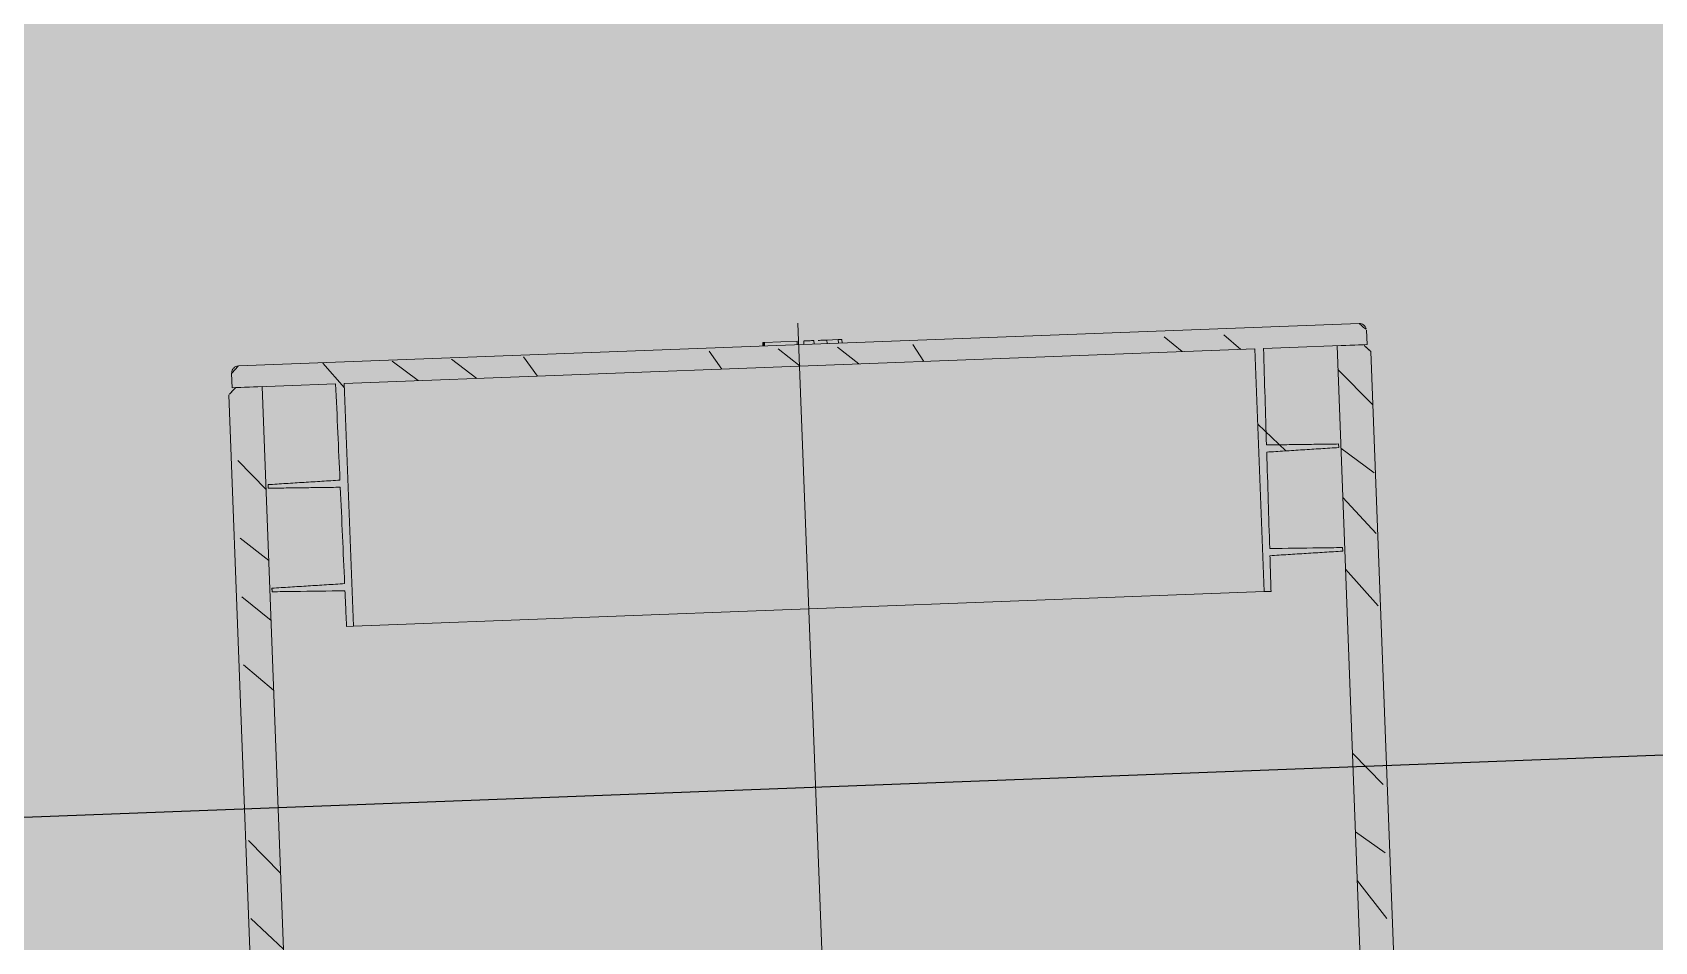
# Model space of a CAD drawing. Header units: metres. Extents: x 1956498 to 1957612, y 2277909 to 2278547.
# Drawn here: x 1956878.5679 to 1956878.795, y 2278037.3041 to 2278037.4313 of the extents above; entities that cross this region are included whole.
import ezdxf
from ezdxf.enums import TextEntityAlignment as Align

# ---------------------------------------------------------------- set-up
doc = ezdxf.new("R2010")
doc.units = ezdxf.units.M
doc.linetypes.add('CENTERX2', pattern=[4, 2.5, -0.5, 0.5, -0.5])
for name, color, linetype in [('UBS-100-Clôture', 30, 'LIMITE1'), ('UBS-100-Postes', 8, 'Continuous'), ('UBS_400_DETAIL POSTE HTA TOOLKIT UBS', 7, 'Continuous')]:
    doc.layers.add(name, color=color, linetype=linetype)
doc.styles.get("Standard").update_dxf_attribs({"font": 'verdana.ttf'})
doc.linetypes.add('LIMITE1', pattern='A,6.35,-2.54,[133,ltypeshp.shx,S=2.54,R=0,X=-2.54,Y=0],-2.54,25.4', length=36.83)
pattern_1 = [(45, (-293.6272208606915, -200.974965127989), (-13.47038418160373, 13.47038418160373), []), (45, (-289.1370908606914, -200.974965127989), (-13.47038418160373, 13.47038418160373), []), (45, (-284.6469608606913, -200.974965127989), (-13.47038418160373, 13.47038418160373), []), (45, (-280.1568208606914, -200.974965127989), (-13.47038418160373, 13.47038418160373), [])]

# ---------------------------------------------------------------- blocks, each defined once
blk = doc.blocks.new('PdL')
at = {"true_color": 0xb0c4d8, "transparency": 33554687}
blk.add_hatch(color=9, dxfattribs=at).paths.add_polyline_path([(0.09904227871447802, 2.324539795983583), (5.098256056429818, 2.322635899297893), (5.096431930316612, -0.2599879968911409), (0.09721815306693316, -0.25808409973979)])
at = {"color": 7, "transparency": 33554687}
blk.add_attdef('NUMERO', text='', height=1, dxfattribs=at).set_placement((3.833385661244392, 0.9777989531867206), align=Align.MIDDLE_LEFT)
blk = doc.blocks.new('HSI 150 coupe')
at = {"linetype": 'Continuous', "lineweight": 0}
h = blk.add_hatch(dxfattribs=at)
h.set_pattern_fill('ANSI34', color=1, style=0)
h.set_pattern_definition(pattern_1)
edge = h.paths.add_edge_path(flags=0)
edge.add_spline(control_points=[(-64.25218155076436, 37.49999759622006), (-64.29384821784697, 35.81762258648087), (-64.3355148845767, 34.1352475767344), (-64.37718155076436, 32.45287256697338)], knot_values=[0.0900279279243932, 0.0900279279243932, 0.0900279279243932, 0.0900279279243932, 0.1001252733300785, 0.1001252733300785, 0.1001252733300785, 0.1001252733300785], weights=[1, 1, 1, 1], degree=3, periodic=0)
edge.add_spline(control_points=[(-64.37718155076436, 32.45287256697338), (-65.48332926544572, 32.46059506095116), (-66.58947698012707, 32.46831755492531), (-67.69562469480843, 32.47604004890309), (-68.83947698012707, 32.48402577473826), (-69.98332926544572, 32.49201150057343), (-71.12718155076436, 32.4999972264086)], knot_values=[0.1223665158113449, 0.1223665158113449, 0.1223665158113449, 0.1223665158113449, 0.1290035638396388, 0.1290035638396388, 0.1290035638396388, 0.1358668448048957, 0.1358668448048957, 0.1358668448048957, 0.1358668448048957], weights=[1, 1, 1, 1, 1, 1, 1], degree=3, periodic=0)
edge.add_line((-71.12718155076436, 32.4999972264086), (-71.12718155076436, 39.7499977322841))
edge.add_line((-71.12718155076436, 39.7499977322841), (-72.12718155076436, 39.7499977322841))
edge.add_spline(control_points=[(-72.12718155076436, 39.7499977322841), (-72.16235762585711, 39.7499977322841), (-72.19772791992546, 39.74624420918553), (-72.23212053887437, 39.73886152532941), (-72.2868360286484, 39.7271163551377), (-72.34027825783778, 39.70576250152226), (-72.38802165189736, 39.6765682868936), (-72.4357650485963, 39.64737407064968), (-72.47912643154086, 39.60953427992354), (-72.5145150256958, 39.56618244496713), (-72.54990362114404, 39.52283060842819), (-72.57829548852169, 39.47277102997396), (-72.59733948516987, 39.42014916559492), (-72.61638348184533, 39.36752730113949), (-72.62660486477398, 39.31089177469767), (-72.62715719698099, 39.25493259888754), (-72.62717342508404, 39.25328845930562), (-72.62718154320646, 39.25164421967202), (-72.6271815507589, 39.25000000000364)], knot_values=[0.003723588086047679, 0.003723588086047679, 0.003723588086047679, 0.003723588086047679, 0.003936076256020295, 0.003936076256020295, 0.003936076256020295, 0.004274796471578494, 0.004274796471578494, 0.004274796471578494, 0.004613516706071012, 0.004613516706071012, 0.004613516706071012, 0.004952236952925218, 0.004952236952925218, 0.004952236952925218, 0.005126506489801235, 0.005126506489801235, 0.005126506489801235, 0.005300776026677253, 0.005300776026677253, 0.005300776026677253, 0.005300776026677253], weights=[1, 1, 1, 1, 1, 1, 1, 1, 1, 1, 1, 1, 1, 1, 1, 1, 1, 1, 1], degree=3, periodic=0)
edge.add_line((-72.62718155076436, 39.25), (-72.62718155076436, -39.24999770339491))
edge.add_spline(control_points=[(-72.62718155076436, -39.24999770339127), (-72.62718155076436, -39.26143308001338), (-72.62678878545375, -39.27287517989316), (-72.62600464035677, -39.28428363968851), (-72.62216722856283, -39.340113814902), (-72.60863773528035, -39.39605138792831), (-72.58653654342015, -39.44746414424299), (-72.56443535152903, -39.49887690063042), (-72.53315288283193, -39.54718286756543), (-72.49527965182097, -39.5883818065704), (-72.47157540825174, -39.61416755705795), (-72.44500190633698, -39.63757612775953), (-72.41643213081807, -39.65783850714433), (-72.37078504806777, -39.69021252799575), (-72.31891904197619, -39.71515197119152), (-72.26512915863532, -39.73059159035256), (-72.22049611062175, -39.74340287048108), (-72.17361685924334, -39.74999773228046), (-72.12718155076436, -39.74999773228046)], knot_values=[0.005561086498802727, 0.005561086498802727, 0.005561086498802727, 0.005561086498802727, 0.005629677407407451, 0.005629677407407451, 0.005629677407407451, 0.005968397641415466, 0.005968397641415466, 0.005968397641415466, 0.006307117876181912, 0.006307117876181912, 0.006307117876181912, 0.006517271770486718, 0.006517271770486718, 0.006517271770486718, 0.006855991960625633, 0.006855991960625633, 0.006855991960625633, 0.007136933098905125, 0.007136933098905125, 0.007136933098905125, 0.007136933098905125], weights=[1, 1, 1, 1, 1, 1, 1, 1, 1, 1, 1, 1, 1, 1, 1, 1, 1, 1, 1], degree=3, periodic=0)
edge.add_line((-72.12718155076436, -39.74999773228046), (-71.12718155076436, -39.75))
edge.add_line((-71.12718155076436, -39.75), (-71.12718155076436, -32.49999722640496))
edge.add_spline(control_points=[(-71.12718155076436, -32.49999722640496), (-69.98332926544572, -32.49201150056979), (-68.83947698012707, -32.48402577473462), (-67.69562469480843, -32.47604004889945), (-66.58947698012707, -32.46831755492531), (-65.48332926544572, -32.46059506094753), (-64.37718155076436, -32.45287256696975)], knot_values=[0.1221402828743818, 0.1221402828743818, 0.1221402828743818, 0.1221402828743818, 0.1290035638396388, 0.1290035638396388, 0.1290035638396388, 0.1356406118679325, 0.1356406118679325, 0.1356406118679325, 0.1356406118679325], weights=[1, 1, 1, 1, 1, 1, 1], degree=3, periodic=0)
edge.add_spline(control_points=[(-64.37718155076436, -32.45287256696975), (-64.3355148845767, -34.13524757673076), (-64.29384821784697, -35.81762258647723), (-64.25218155076436, -37.49999759621642)], knot_values=[0.2299765855133579, 0.2299765855133579, 0.2299765855133579, 0.2299765855133579, 0.2400739385146062, 0.2400739385146062, 0.2400739385146062, 0.2400739385146062], weights=[1, 1, 1, 1], degree=3, periodic=0)
edge.add_line((-64.25218155076436, -37.49999759621642), (-64.00218155076436, -37.49999759621642))
edge.add_spline(control_points=[(-64.00218155076436, -37.49999759621642), (-63.96051488368175, -35.81645901464071), (-63.91884821695021, -34.1329204330541), (-63.87718155076436, -32.44938185145656)], knot_values=[0.09002788979472871, 0.09002788979472871, 0.09002788979472871, 0.09002788979472871, 0.1001322144927588, 0.1001322144927588, 0.1001322144927588, 0.1001322144927588], weights=[1, 1, 1, 1], degree=3, periodic=0)
edge.add_spline(control_points=[(-63.87718155076436, -32.44938185145656), (-62.7333587113244, -32.4413963311963), (-61.58953587188262, -32.4334108109324), (-60.44571303244265, -32.4254252906685), (-59.33953587188262, -32.41770259111581), (-58.2333587113244, -32.40997989156313), (-57.12718155076436, -32.40225719201044)], knot_values=[0.1219394041584133, 0.1219394041584133, 0.1219394041584133, 0.1219394041584133, 0.1288025084440973, 0.1288025084440973, 0.1288025084440973, 0.1354397331519642, 0.1354397331519642, 0.1354397331519642, 0.1354397331519642], weights=[1, 1, 1, 1, 1, 1, 1], degree=3, periodic=0)
edge.add_spline(control_points=[(-57.12718155076436, -32.40225719201044), (-57.0855198066165, -34.1013032634728), (-57.04385806191567, -35.80034933492425), (-57.00219631686195, -37.49939540636478)], knot_values=[0.0827501514566177, 0.0827501514566177, 0.0827501514566177, 0.0827501514566177, 0.09294750717699131, 0.09294750717699131, 0.09294750717699131, 0.09294750717699131], weights=[1, 1, 1, 1], degree=3, periodic=0)
edge.add_line((-57.00219631686195, -37.49939540636478), (-56.75216679477126, -37.49939540636478))
edge.add_spline(control_points=[(-56.75216679477126, -37.49939540636478), (-56.73960685209386, -36.98682604796704), (-56.7270469094492, -36.47425668956566), (-56.71448696684274, -35.96168733116428), (-56.68538516126137, -34.77404704628134), (-56.65628335587644, -33.58640676139112), (-56.62718155076436, -32.39876647649726)], knot_values=[0.03487750862290252, 0.03487750862290252, 0.03487750862290252, 0.03487750862290252, 0.03795384793706451, 0.03795384793706451, 0.03795384793706451, 0.04508182864756492, 0.04508182864756492, 0.04508182864756492, 0.04508182864756492], weights=[1, 1, 1, 1, 1, 1, 1], degree=3, periodic=0)
edge.add_spline(control_points=[(-56.62718155076436, -32.39876647649726), (-56.1916869677807, -32.3957261011019), (-55.75619238479521, -32.39268572570654), (-55.32069780181155, -32.38964535031118), (-54.92285905146309, -32.38686786651306), (-54.52502030111282, -32.38409038271857), (-54.12718155076436, -32.38131289892044)], knot_values=[0.126047349748515, 0.126047349748515, 0.126047349748515, 0.126047349748515, 0.1286603809241582, 0.1286603809241582, 0.1286603809241582, 0.1310474715979784, 0.1310474715979784, 0.1310474715979784, 0.1310474715979784], weights=[1, 1, 1, 1, 1, 1, 1], degree=3, periodic=0)
edge.add_line((-54.12718155076436, -32.38131289892044), (-54.12718155076436, -31.8999971742378))
edge.add_line((-54.12718155076436, -31.8999971742378), (-71.12718155076436, -31.8999971742378))
edge.add_line((-71.12718155076436, -31.8999971742378), (-71.12718155076436, 31.90000000000146))
edge.add_line((-71.12718155076436, 31.90000000000146), (-54.12718155076436, 31.8999971742378))
edge.add_line((-54.12718155076436, 31.8999971742378), (-54.12718155076436, 32.38131568268))
edge.add_spline(control_points=[(-54.12718157019845, 32.38131289905868), (-54.52502031406948, 32.38409038280952), (-54.92285905794051, 32.38686786656035), (-55.32069780181155, 32.38964535031482), (-55.75619238479521, 32.39268572571018), (-56.1916869677807, 32.3957261011019), (-56.62718155076436, 32.39876647649726)], knot_values=[0.1262732902892062, 0.1262732902892062, 0.1262732902892062, 0.1262732902892062, 0.1286603809241581, 0.1286603809241581, 0.1286603809241581, 0.1312734120998013, 0.1312734120998013, 0.1312734120998013, 0.1312734120998013], weights=[1, 1, 1, 1, 1, 1, 1], degree=3, periodic=0)
edge.add_spline(control_points=[(-56.62718155076436, 32.39876647649726), (-56.66884270584887, 34.09895194275668), (-56.71050386148636, 35.79913740900156), (-56.75216501747673, 37.49932287523916)], knot_values=[0.0827978926335961, 0.0827978926335961, 0.0827978926335961, 0.0827978926335961, 0.09300208253512987, 0.09300208253512987, 0.09300208253512987, 0.09300208253512987], weights=[1, 1, 1, 1], degree=3, periodic=0)
edge.add_line((-56.75216501747673, 37.49932287523916), (-57.00219809537339, 37.49932287523916))
edge.add_spline(control_points=[(-57.00219809537339, 37.49932287523916), (-57.01566107754661, 36.95027657533865), (-57.02912405967982, 36.40123027544178), (-57.04258704177118, 35.85218397553763), (-57.07078521164658, 34.70220838103705), (-57.0989833813328, 33.5522327865292), (-57.12718155076436, 32.40225719201408)], knot_values=[0.03485713607570014, 0.03485713607570014, 0.03485713607570014, 0.03485713607570014, 0.03815240409022992, 0.03815240409022992, 0.03815240409022992, 0.04505433165943532, 0.04505433165943532, 0.04505433165943532, 0.04505433165943532], weights=[1, 1, 1, 1, 1, 1, 1], degree=3, periodic=0)
edge.add_spline(control_points=[(-57.12718155076436, 32.40225719201408), (-58.2333587113244, 32.40997989156676), (-59.33953587188262, 32.41770259111945), (-60.44571303244265, 32.42542529067214), (-61.58953587188262, 32.43341081093604), (-62.7333587113244, 32.4413963311963), (-63.87718155076436, 32.4493818514602)], knot_values=[0.1221652837362304, 0.1221652837362304, 0.1221652837362304, 0.1221652837362304, 0.1288025084440973, 0.1288025084440973, 0.1288025084440973, 0.1356656127297813, 0.1356656127297813, 0.1356656127297813, 0.1356656127297813], weights=[1, 1, 1, 1, 1, 1, 1], degree=3, periodic=0)
edge.add_spline(control_points=[(-63.87718155076436, 32.4493818514602), (-63.91884821695021, 34.13292043305773), (-63.96051488368175, 35.81645901464435), (-64.00218155076436, 37.49999759622006)], knot_values=[0.2299695044474798, 0.2299695044474798, 0.2299695044474798, 0.2299695044474798, 0.2400738367253316, 0.2400738367253316, 0.2400738367253316, 0.2400738367253316], weights=[1, 1, 1, 1], degree=3, periodic=0)
edge.add_line((-64.00218155076436, 37.49999759622006), (-64.25218155076436, 37.49999759622006))
h = blk.add_hatch(dxfattribs=at)
h.set_pattern_fill('ANSI34', color=1, style=0)
h.set_pattern_definition(pattern_1)
edge = h.paths.add_edge_path(flags=0)
edge.add_line((-71.12718155079165, 39.49999771792864), (-71.12718155079165, 37.64999760579667))
edge.add_line((-71.12718155079165, 37.64999760579667), (-18.12718155079165, 37.64999760579667))
edge.add_line((-18.12718155079165, 37.64999760579667), (-18.12718155079165, 39.49999771792864))
edge.add_spline(control_points=[(-18.12718155079165, 39.49999771792864), (-18.29384821739768, 39.6666643941644), (-18.46051488406556, 39.83333107033832), (-18.62718155079165, 39.99999774645403)], knot_values=[0.3611955240800828, 0.3611955240800828, 0.3611955240800828, 0.3611955240800828, 0.3626173388532861, 0.3626173388532861, 0.3626173388532861, 0.3626173388532861], weights=[1, 1, 1, 1], degree=3, periodic=0)
edge.add_line((-18.62718155079165, 39.99999774645403), (-70.62718155079165, 39.99999774645403))
edge.add_spline(control_points=[(-70.62718155079165, 39.99999774645403), (-70.79384821751773, 39.83333107033832), (-70.96051488418561, 39.6666643941644), (-71.12718155079165, 39.49999771792864)], knot_values=[0.1357674410906746, 0.1357674410906746, 0.1357674410906746, 0.1357674410906746, 0.1371816546933893, 0.1371816546933893, 0.1371816546933893, 0.1371816546933893], weights=[1, 1, 1, 1], degree=3, periodic=0)
h = blk.add_hatch(dxfattribs=at)
h.set_pattern_fill('ANSI34', color=1, style=0)
h.set_pattern_definition(pattern_1)
edge = h.paths.add_edge_path(flags=0)
edge.add_line((-71.12718155079165, -37.64999760579303), (-71.12718155079165, -39.499997717925))
edge.add_spline(control_points=[(-71.12718155079165, -39.49999771792864), (-70.96051488418561, -39.6666643941644), (-70.79384821751773, -39.83333107033832), (-70.62718155079165, -39.99999774645403)], knot_values=[0.3611955240801009, 0.3611955240801009, 0.3611955240801009, 0.3611955240801009, 0.3626173388533043, 0.3626173388533043, 0.3626173388533043, 0.3626173388533043], weights=[1, 1, 1, 1], degree=3, periodic=0)
edge.add_line((-70.62718155079165, -39.99999774645403), (-18.62718155079165, -39.99999774645403))
edge.add_spline(control_points=[(-18.62718155079165, -39.99999774645403), (-18.46051488406556, -39.83333107033832), (-18.29384821739768, -39.6666643941644), (-18.12718155079165, -39.49999771792864)], knot_values=[0.1357674410906727, 0.1357674410906727, 0.1357674410906727, 0.1357674410906727, 0.1371816546933874, 0.1371816546933874, 0.1371816546933874, 0.1371816546933874], weights=[1, 1, 1, 1], degree=3, periodic=0)
edge.add_line((-18.12718155079165, -39.49999771792864), (-18.12718155079165, -37.64999760579667))
edge.add_line((-18.12718155079165, -37.64999760579303), (-71.12718155079165, -37.64999760579303))
at = {"color": 1, "linetype": 'Continuous', "lineweight": 15}
for p, q in [((-72.12718155076436, 39.7499977322841), (-71.12718155076436, 39.7499977322841)), ((-71.12718155076436, 39.7499977322841), (-71.12718155076436, 32.4999972264086)), ((-18.62718155079165, 39.99999774645403), (-70.62718155079165, 39.99999774645403)), ((-72.62718155076436, -39.24999770339127), (-72.62718155076436, 39.25)), ((-71.12718155079165, 37.64999760579667), (-71.12718155079165, 39.49999771792864)), ((-18.12718155079165, 37.64999760579667), (-71.12718155079165, 37.64999760579667)), ((-64.25218155076436, 37.49999759622006), (-64.00218155076436, 37.49999759622006)), ((-56.75216501747673, 37.49932287523916), (-57.00219809537339, 37.49932287523916)), ((-54.12718155076436, 31.8999971742378), (-71.12718155076436, 31.90000000000146)), ((-71.12718155076436, 31.90000000000146), (-71.12718155076436, -31.8999971742378)), ((-54.12718155076436, 32.38131568268363), (-54.12718155076436, 31.8999971742378)), ((-54.12718155076436, 31.8999971742378), (-54.12718155076436, -31.8999971742378)), ((-72.87718155076436, 3.033405431644496), (-72.87718155076436, 2.774975188331155)), ((-72.87718155076436, 3.033405431644496), (-72.62718155076436, 3.033405431644496)), ((-72.87718155076436, 2.774975188331155), (-72.62718155076436, 2.774975188331155)), ((-72.87718155076436, 2.774975188331155), (-72.87718155076436, 1.983084873569169)), ((-72.87718155076436, 1.983084873569169), (-72.62718155076436, 1.983084873569169)), ((-72.87718155076436, 1.068664847127366), (-72.62718155076436, 1.068664847127366)), ((-72.87718155076436, -0.109920790506294), (-72.62718155076436, -0.109920790506294)), ((-72.87718155076436, -0.109920790506294), (-72.87718155076436, -2.390739869344543)), ((-72.87718155076436, -2.390739869344543), (-72.62718155076436, -2.390739869344543)), ((-72.87718155076436, -2.390739869344543), (-72.87718155076436, -2.404222157172626)), ((-72.87718155076436, -2.404222157172626), (-72.62718155076436, -2.404222157172626)), ((-72.87718155076436, -2.404222157172626), (-72.87718155076436, -2.430210559210536)), ((-72.87718155076436, -2.430210559210536), (-72.62718155076436, -2.430210559210536)), ((-72.87718155076436, -2.430210559210536), (-72.87718155076436, -2.443733220407012)), ((-72.87718155076436, -2.443733220407012), (-72.62718155076436, -2.443733220407012)), ((-72.87718155076436, -2.443733220407012), (-72.87718155076436, -2.497783491817245)), ((-72.87718155076436, -2.497783491817245), (-72.62718155076436, -2.497783491817245)), ((-72.87718155076436, -2.497783491817245), (-72.87718155076436, -2.511275872988335)), ((-72.87718155076436, -2.511275872988335), (-72.62718155076436, -2.511275872988335)), ((-71.12718155076436, -31.8999971742378), (-54.12718155076436, -31.8999971742378)), ((-71.12718155076436, -32.49999722640496), (-71.12718155076436, -39.75)), ((-54.12718155076436, -31.8999971742378), (-54.12718155076436, -32.38131289892044)), ((-71.12718155079165, -37.64999760579303), (-18.12718155079165, -37.64999760579303)), ((-71.12718155079165, -39.49999771792864), (-71.12718155079165, -37.64999760579303)), ((-64.00218155076436, -37.49999759621642), (-64.25218155076436, -37.49999759621642)), ((-56.75216679477126, -37.49939540636478), (-57.00219631686195, -37.49939540636478)), ((-71.12718155076436, -39.75), (-72.12718155076436, -39.74999773228046)), ((-70.62718155079165, -39.99999774645403), (-18.62718155079165, -39.99999774645403))]:
    blk.add_line(p, q, dxfattribs=at)
at = {"color": 1, "linetype": 'CENTERX2', "lineweight": 0}
blk.add_line((-74.12718155079165, 0), (9.62718155080438, 0), dxfattribs=at)
at = {"color": 1, "linetype": 'Continuous', "lineweight": 15}
for points, knots in [([(-72.62718155076436, 39.25), (-72.62717623136268, 39.25164410621801), (-72.62698986326541, 39.30924625264015), (-72.60630562917322, 39.4234845866813), (-72.52193160977913, 39.57234867243096), (-72.39305809738471, 39.68421538015173), (-72.25366303246119, 39.74203006146126), (-72.16240425338401, 39.74777888651806), (-72.12718155076436, 39.7499977322841)], [0, 0, 0, 0, 0.006307718401543911, 0.2209943098072772, 0.4356809009074613, 0.6503674841664923, 0.8650540555599276, 1, 1, 1, 1]), ([(-57.12718155076436, 32.40225719201408), (-57.09898338120001, 33.55223278652556), (-57.05732222969345, 35.2512546809412), (-57.01566107752842, 36.95027657533865), (-57.00219809537339, 37.49932287523916)], [0, 0, 0, 0, 0.6768456594295572, 1, 1, 1, 1]), ([(-71.12718155076436, 32.4999972264086), (-69.98332926544572, 32.49201150057343), (-67.73332926544572, 32.47630328076411), (-65.48332926544572, 32.46059506095116), (-64.37718155076436, 32.45287256697338)], [0, 0, 0, 0, 0.5083787934750026, 1, 1, 1, 1]), ([(-63.87718155076436, 32.4493818514602), (-62.7333587113244, 32.4413963311963), (-60.4833587113244, 32.42568811138335), (-58.2333587113244, 32.40997989156676), (-57.12718155076436, 32.40225719201408)], [0, 0, 0, 0, 0.5083657064181559, 1, 1, 1, 1]), ([(-56.62718155076436, 32.39876647649726), (-56.19168696963243, 32.39572583570407), (-55.35835364632112, 32.38990746870695), (-54.52502030265896, 32.38409201707327), (-54.12718155076436, 32.38131568268363)], [0, 0, 0, 0, 0.5225935036428122, 1, 1, 1, 1]), ([(-72.87718155076436, 1.983084873569169), (-72.87718155076436, 1.810681388273224), (-72.87718155076436, 1.502976620467962), (-72.87718155076436, 1.201310755463055), (-72.87718155076436, 1.068664847127366)], [0, 0, 0, 0, 0.5602886381167577, 1, 1, 1, 1]), ([(-72.87718155076436, 1.068664847127366), (-72.87718155076436, 0.9498778431734536), (-72.87718155076436, 0.7123835736601905), (-72.87718155076436, 0.4761043345242797), (-72.87718155076436, 0.3676330328416952), (-72.87718155076436, 0.3665483481381671), (-72.87718155076436, 0.3661125128855929)], [0, 0, 0, 0, 0.3017293931903112, 0.603256243871174, 0.8405850899923204, 1, 1, 1, 1]), ([(-64.37718155076436, -32.45287256696975), (-65.48332926544572, -32.46059506094753), (-67.73332926544572, -32.47630328076048), (-69.98332926544572, -32.49201150056979), (-71.12718155076436, -32.49999722640496)], [0, 0, 0, 0, 0.4916212065249954, 1, 1, 1, 1]), ([(-57.12718155076436, -32.40225719201044), (-58.2333587113244, -32.40997989156313), (-60.4833587113244, -32.42568811137971), (-62.7333587113244, -32.4413963311963), (-63.87718155076436, -32.44938185145656)], [0, 0, 0, 0, 0.4916342935818462, 1, 1, 1, 1]), ([(-56.62718155076436, -32.39876647649726), (-56.6562833560165, -33.58640676138748), (-56.69794510373504, -35.28661640468636), (-56.73960685210841, -36.98682604796704), (-56.75216679477126, -37.49939540636478)], [0, 0, 0, 0, 0.6985257903782999, 0.9999999999999999, 0.9999999999999999, 0.9999999999999999, 0.9999999999999999]), ([(-54.12718155076436, -32.38131289892044), (-54.52502030111282, -32.38409038271857), (-55.35835363444676, -32.38990824190842), (-56.1916869677807, -32.3957261011019), (-56.62718155076436, -32.39876647649726)], [0, 0, 0, 0, 0.4774065004188645, 1, 1, 1, 1]), ([(-72.12718155076436, -39.74999773228046), (-72.17374559141354, -39.74619266060836), (-72.27642666699285, -39.73780187564626), (-72.40284570763833, -39.67439178170389), (-72.51380660445466, -39.57715787174311), (-72.59514378455424, -39.45126867912404), (-72.62547703329074, -39.32881589456883), (-72.62693429536193, -39.26143098223474), (-72.62718155076436, -39.24999770339127)], [0, 0, 0, 0, 0.1780617678384876, 0.3926543656017613, 0.5269644239161408, 0.7415570495144164, 0.9561496748176871, 1, 1, 1, 1])]:
    blk.add_open_spline(points, degree=3, knots=knots, dxfattribs=at)
for points in [[(-70.62718155079165, 39.99999774645403), (-71.12718155079165, 39.49999771792864)], [(-64.37718155076436, 32.45287256697338), (-64.25218155076436, 37.49999759622006)], [(-64.00218155076436, 37.49999759622006), (-63.87718155076436, 32.4493818514602)], [(-56.75216501747673, 37.49932287523916), (-56.62718155076436, 32.39876647649726)], [(-72.87718155076436, 0.3578429759618302), (-72.62718155076436, 0.3578429759618302)], [(-64.25218155076436, -37.49999759621642), (-64.37718155076436, -32.45287256696975)], [(-63.87718155076436, -32.44938185145656), (-64.00218155076436, -37.49999759621642)], [(-57.00219631686195, -37.49939540636478), (-57.12718155076436, -32.40225719201044)], [(-57.00219406504584, -37.49903408180762), (-57.00219631686195, -37.49939540636478)], [(-57.00219406504584, -37.49947469222388), (-56.75216904504487, -37.49947469222388)], [(-56.75216679477126, -37.49939540636478), (-56.75216904504487, -37.49903408180762)], [(-71.12718155079165, -39.49999771792864), (-70.62718155079165, -39.99999774645403)]]:
    blk.add_open_spline(points, degree=1, dxfattribs=at)
blk = doc.blocks.new('UBS_PDL C1752')
blk.add_lwpolyline([(2.411185962497257, -1.211879051465075), (-2.428814037528355, -1.211879051465075), (-2.428814037528355, 1.228120948537253), (2.411185962497257, 1.228120948537253)], close=True)
at = {"xscale": 0.002, "yscale": 0.002, "zscale": 0.002, "rotation": 90}
blk.add_blockref('HSI 150 coupe', (1.573954013932962, 1.311375311634038), dxfattribs=at)

msp = doc.modelspace()

# ---------------------------------------------------------------- linework, layer by layer
at = {"layer": 'UBS-100-Clôture', "color": 30, "ltscale": 0.1, "true_color": 0xf26722, "transparency": 33554687, "const_width": 0.2}
msp.add_lwpolyline([(1956886.006013799, 2278363.274076525), (1956944.537645577, 2278198.620882908, -0.08340808976829744), (1956945.360979401, 2278193.719644714), (1956945.360979639, 2278122.459875771), (1956945.360979643, 2278119.57706879, -0.08222439822231009), (1956944.560898337, 2278114.74363245), (1956936.938301376, 2278092.336623866), (1956923.232700054, 2278052.048318385, -0.06822238120395846), (1956921.894785328, 2278049.37720694), (1956918.695031081, 2278044.704175564), (1956914.512309338, 2278039.448529739), (1956911.357020487, 2278037.683990462), (1956908.024686276, 2278036.367640869, -0.08408743484816826), (1956904.430327725, 2278035.607434032), (1956882.864366344, 2278034.730333254), (1956882.762164418, 2278037.423862825), (1956877.767002746, 2278037.222612007), (1956877.86927686, 2278034.527179923), (1956716.990742944, 2278027.984152004, -0.05145385689488851)], format="xyb", dxfattribs=at)

# ---------------------------------------------------------------- block references
at = {"layer": 'UBS-100-Postes', "transparency": 33554687, "rotation": 2.328970658530212}
msp.add_blockref('PdL', (1956877.659377131, 2278037.476532266), dxfattribs=at)
at = {"layer": 'UBS_400_DETAIL POSTE HTA TOOLKIT UBS', "transparency": 33554687, "rotation": 182.1729597041509}
msp.add_blockref('UBS_PDL C1752', (1956880.203834223, 2278038.612601407), dxfattribs=at)

doc.saveas('drawing.dxf')
